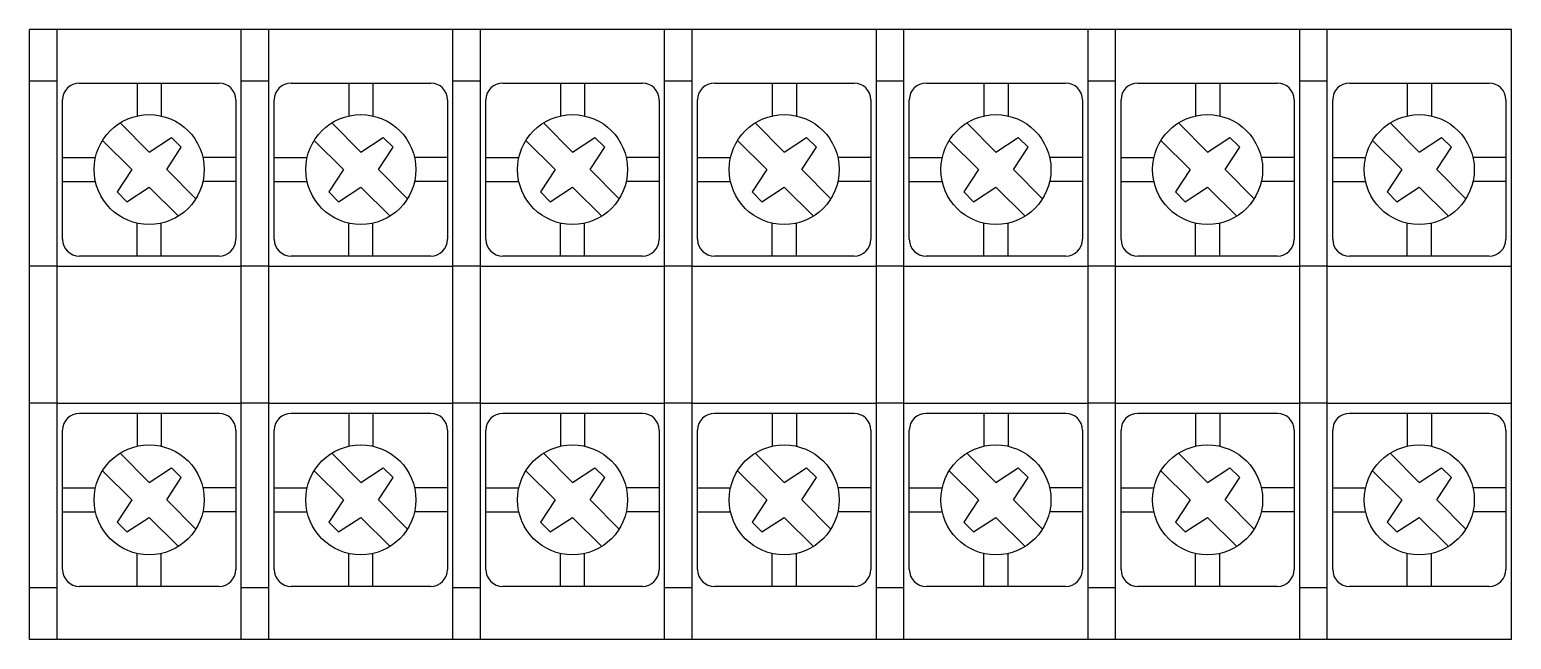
# Model space of a CAD drawing. Header units: millimetres. Extents: x 0 to 53.9, y 0 to 22.2.
import ezdxf

# ---------------------------------------------------------------- set-up
doc = ezdxf.new("R2010")
doc.units = ezdxf.units.MM

# ---------------------------------------------------------------- blocks, each defined once
blk = doc.blocks.new('*U1895')
for p, q in [((12.7, 22.2), (5, 22.2)), ((5, 0), (5, 22.2)), ((6, 0), (6, 22.2)), ((12.7, 0), (12.7, 22.2)), ((12.7, 0), (12.7, 22.2)), ((20.4, 22.2), (12.7, 22.2)), ((13.7, 0), (13.7, 22.2)), ((20.4, 0), (20.4, 22.2)), ((20.4, 0), (20.4, 22.2)), ((28.1, 22.2), (20.4, 22.2)), ((21.4, 0), (21.4, 22.2)), ((28.1, 0), (28.1, 22.2)), ((28.1, 0), (28.1, 22.2)), ((35.8, 22.2), (28.1, 22.2)), ((29.1, 0), (29.1, 22.2)), ((35.8, 0), (35.8, 22.2)), ((35.8, 0), (35.8, 22.2)), ((43.5, 22.2), (35.8, 22.2)), ((36.8, 0), (36.8, 22.2)), ((43.5, 0), (43.5, 22.2)), ((43.5, 0), (43.5, 22.2)), ((51.2, 22.2), (43.5, 22.2)), ((44.5, 0), (44.5, 22.2)), ((51.2, 0), (51.2, 22.2)), ((51.2, 0), (51.2, 22.2)), ((58.9, 22.2), (51.2, 22.2)), ((52.2, 0), (52.2, 22.2)), ((58.9, 0), (58.9, 22.2)), ((6, 20.318), (5, 20.318)), ((13.7, 20.318), (12.7, 20.318)), ((21.4, 20.318), (20.4, 20.318)), ((29.1, 20.318), (28.1, 20.318)), ((36.8, 20.318), (35.8, 20.318)), ((44.5, 20.318), (43.5, 20.318)), ((52.2, 20.318), (51.2, 20.318)), ((6, 13.593), (5, 13.593)), ((6, 13.593), (12.7, 13.593)), ((13.7, 13.593), (12.7, 13.593)), ((13.7, 13.593), (20.4, 13.593)), ((21.4, 13.593), (20.4, 13.593)), ((21.4, 13.593), (28.1, 13.593)), ((29.1, 13.593), (28.1, 13.593)), ((29.1, 13.593), (35.8, 13.593)), ((36.8, 13.593), (35.8, 13.593)), ((36.8, 13.593), (43.5, 13.593)), ((44.5, 13.593), (43.5, 13.593)), ((44.5, 13.593), (51.2, 13.593)), ((52.2, 13.593), (51.2, 13.593)), ((52.2, 13.593), (58.9, 13.593)), ((6, 8.603), (5, 8.603)), ((6, 8.603), (12.7, 8.603)), ((13.7, 8.603), (12.7, 8.603)), ((13.7, 8.603), (20.4, 8.603)), ((21.4, 8.603), (20.4, 8.603)), ((21.4, 8.603), (28.1, 8.603)), ((29.1, 8.603), (28.1, 8.603)), ((29.1, 8.603), (35.8, 8.603)), ((36.8, 8.603), (35.8, 8.603)), ((36.8, 8.603), (43.5, 8.603)), ((44.5, 8.603), (43.5, 8.603)), ((44.5, 8.603), (51.2, 8.603)), ((52.2, 8.603), (51.2, 8.603)), ((52.2, 8.603), (58.9, 8.603)), ((6, 1.883), (5, 1.883)), ((13.7, 1.883), (12.7, 1.883)), ((21.4, 1.883), (20.4, 1.883)), ((29.1, 1.883), (28.1, 1.883)), ((36.8, 1.883), (35.8, 1.883)), ((44.5, 1.883), (43.5, 1.883)), ((52.2, 1.883), (51.2, 1.883)), ((12.7, 0), (5, 0)), ((20.4, 0), (12.7, 0)), ((28.1, 0), (20.4, 0)), ((35.8, 0), (28.1, 0)), ((43.5, 0), (35.8, 0)), ((51.2, 0), (43.5, 0)), ((58.9, 0), (51.2, 0))]:
    blk.add_line(p, q)
at = {"color": 72}
for p, q in [((6.81, 20.254), (11.89, 20.254)), ((8.91, 20.254), (8.91, 19.057)), ((9.79, 20.254), (9.79, 19.057)), ((14.51, 20.254), (19.59, 20.254)), ((16.61, 20.254), (16.61, 19.057)), ((17.49, 20.254), (17.49, 19.057)), ((22.21, 20.254), (27.29, 20.254)), ((24.31, 20.254), (24.31, 19.057)), ((25.19, 20.254), (25.19, 19.057)), ((29.91, 20.254), (34.99, 20.254)), ((32.01, 20.254), (32.01, 19.057)), ((32.89, 20.254), (32.89, 19.057)), ((37.61, 20.254), (42.69, 20.254)), ((39.71, 20.254), (39.71, 19.057)), ((40.59, 20.254), (40.59, 19.057)), ((45.31, 20.254), (50.39, 20.254)), ((47.41, 20.254), (47.41, 19.057)), ((48.29, 20.254), (48.29, 19.057)), ((53.01, 20.254), (58.09, 20.254)), ((55.11, 20.254), (55.11, 19.057)), ((55.99, 20.254), (55.99, 19.057)), ((6.2, 14.565), (6.2, 19.644)), ((12.5, 19.644), (12.5, 14.565)), ((13.9, 14.565), (13.9, 19.644)), ((20.2, 19.644), (20.2, 14.565)), ((21.6, 14.565), (21.6, 19.644)), ((27.9, 19.644), (27.9, 14.565)), ((29.3, 14.565), (29.3, 19.644)), ((35.6, 19.644), (35.6, 14.565)), ((37, 14.565), (37, 19.644)), ((43.3, 19.644), (43.3, 14.565)), ((44.7, 14.565), (44.7, 19.644)), ((51, 19.644), (51, 14.565)), ((52.4, 14.565), (52.4, 19.644)), ((58.7, 19.644), (58.7, 14.565)), ((6.2, 17.544), (7.397, 17.544)), ((12.5, 17.544), (11.303, 17.544)), ((13.9, 17.544), (15.097, 17.544)), ((20.2, 17.544), (19.003, 17.544)), ((21.6, 17.544), (22.797, 17.544)), ((27.9, 17.544), (26.703, 17.544)), ((29.3, 17.544), (30.497, 17.544)), ((35.6, 17.544), (34.403, 17.544)), ((37, 17.544), (38.197, 17.544)), ((43.3, 17.544), (42.103, 17.544)), ((44.7, 17.544), (45.897, 17.544)), ((51, 17.544), (49.803, 17.544)), ((52.4, 17.544), (53.597, 17.544)), ((58.7, 17.544), (57.503, 17.544)), ((6.2, 16.665), (7.397, 16.665)), ((12.5, 16.665), (11.303, 16.665)), ((13.9, 16.665), (15.097, 16.665)), ((20.2, 16.665), (19.003, 16.665)), ((21.6, 16.665), (22.797, 16.665)), ((27.9, 16.665), (26.703, 16.665)), ((29.3, 16.665), (30.497, 16.665)), ((35.6, 16.665), (34.403, 16.665)), ((37, 16.665), (38.197, 16.665)), ((43.3, 16.665), (42.103, 16.665)), ((44.7, 16.665), (45.897, 16.665)), ((51, 16.665), (49.803, 16.665)), ((52.4, 16.665), (53.597, 16.665)), ((58.7, 16.665), (57.503, 16.665)), ((8.91, 13.954), (8.91, 15.151)), ((9.79, 13.954), (9.79, 15.151)), ((16.61, 13.954), (16.61, 15.151)), ((17.49, 13.954), (17.49, 15.151)), ((24.31, 13.954), (24.31, 15.151)), ((25.19, 13.954), (25.19, 15.151)), ((32.01, 13.954), (32.01, 15.151)), ((32.89, 13.954), (32.89, 15.151)), ((39.71, 13.954), (39.71, 15.151)), ((40.59, 13.954), (40.59, 15.151)), ((47.41, 13.954), (47.41, 15.151)), ((48.29, 13.954), (48.29, 15.151)), ((55.11, 13.954), (55.11, 15.151)), ((55.99, 13.954), (55.99, 15.151)), ((11.89, 13.954), (6.81, 13.954)), ((19.59, 13.954), (14.51, 13.954)), ((27.29, 13.954), (22.21, 13.954)), ((34.99, 13.954), (29.91, 13.954)), ((42.69, 13.954), (37.61, 13.954)), ((50.39, 13.954), (45.31, 13.954)), ((58.09, 13.954), (53.01, 13.954)), ((6.81, 8.23), (11.89, 8.23)), ((8.91, 8.23), (8.91, 7.033)), ((9.79, 8.23), (9.79, 7.033)), ((14.51, 8.23), (19.59, 8.23)), ((16.61, 8.23), (16.61, 7.033)), ((17.49, 8.23), (17.49, 7.033)), ((22.21, 8.23), (27.29, 8.23)), ((24.31, 8.23), (24.31, 7.033)), ((25.19, 8.23), (25.19, 7.033)), ((29.91, 8.23), (34.99, 8.23)), ((32.01, 8.23), (32.01, 7.033)), ((32.89, 8.23), (32.89, 7.033)), ((37.61, 8.23), (42.69, 8.23)), ((39.71, 8.23), (39.71, 7.033)), ((40.59, 8.23), (40.59, 7.033)), ((45.31, 8.23), (50.39, 8.23)), ((47.41, 8.23), (47.41, 7.033)), ((48.29, 8.23), (48.29, 7.033)), ((53.01, 8.23), (58.09, 8.23)), ((55.11, 8.23), (55.11, 7.033)), ((55.99, 8.23), (55.99, 7.033)), ((6.2, 2.54), (6.2, 7.619)), ((12.5, 7.619), (12.5, 2.54)), ((13.9, 2.54), (13.9, 7.619)), ((20.2, 7.619), (20.2, 2.54)), ((21.6, 2.54), (21.6, 7.619)), ((27.9, 7.619), (27.9, 2.54)), ((29.3, 2.54), (29.3, 7.619)), ((35.6, 7.619), (35.6, 2.54)), ((37, 2.54), (37, 7.619)), ((43.3, 7.619), (43.3, 2.54)), ((44.7, 2.54), (44.7, 7.619)), ((51, 7.619), (51, 2.54)), ((52.4, 2.54), (52.4, 7.619)), ((58.7, 7.619), (58.7, 2.54)), ((6.2, 5.519), (7.397, 5.519)), ((12.5, 5.519), (11.303, 5.519)), ((13.9, 5.519), (15.097, 5.519)), ((20.2, 5.519), (19.003, 5.519)), ((21.6, 5.519), (22.797, 5.519)), ((27.9, 5.519), (26.703, 5.519)), ((29.3, 5.519), (30.497, 5.519)), ((35.6, 5.519), (34.403, 5.519)), ((37, 5.519), (38.197, 5.519)), ((43.3, 5.519), (42.103, 5.519)), ((44.7, 5.519), (45.897, 5.519)), ((51, 5.519), (49.803, 5.519)), ((52.4, 5.519), (53.597, 5.519)), ((58.7, 5.519), (57.503, 5.519)), ((6.2, 4.64), (7.397, 4.64)), ((12.5, 4.64), (11.303, 4.64)), ((13.9, 4.64), (15.097, 4.64)), ((20.2, 4.64), (19.003, 4.64)), ((21.6, 4.64), (22.797, 4.64)), ((27.9, 4.64), (26.703, 4.64)), ((29.3, 4.64), (30.497, 4.64)), ((35.6, 4.64), (34.403, 4.64)), ((37, 4.64), (38.197, 4.64)), ((43.3, 4.64), (42.103, 4.64)), ((44.7, 4.64), (45.897, 4.64)), ((51, 4.64), (49.803, 4.64)), ((52.4, 4.64), (53.597, 4.64)), ((58.7, 4.64), (57.503, 4.64)), ((8.91, 1.93), (8.91, 3.126)), ((9.79, 1.93), (9.79, 3.126)), ((16.61, 1.93), (16.61, 3.126)), ((17.49, 1.93), (17.49, 3.126)), ((24.31, 1.93), (24.31, 3.126)), ((25.19, 1.93), (25.19, 3.126)), ((32.01, 1.93), (32.01, 3.126)), ((32.89, 1.93), (32.89, 3.126)), ((39.71, 1.93), (39.71, 3.126)), ((40.59, 1.93), (40.59, 3.126)), ((47.41, 1.93), (47.41, 3.126)), ((48.29, 1.93), (48.29, 3.126)), ((55.11, 1.93), (55.11, 3.126)), ((55.99, 1.93), (55.99, 3.126)), ((11.89, 1.93), (6.81, 1.93)), ((19.59, 1.93), (14.51, 1.93)), ((27.29, 1.93), (22.21, 1.93)), ((34.99, 1.93), (29.91, 1.93)), ((42.69, 1.93), (37.61, 1.93)), ((50.39, 1.93), (45.31, 1.93)), ((58.09, 1.93), (53.01, 1.93))]:
    blk.add_line(p, q, dxfattribs=at)
at = {"color": 20, "ltscale": 5}
for p, q in [((9.35, 17.741), (8.289, 18.802)), ((8.289, 18.802), (9.35, 17.741)), ((15.989, 18.802), (17.05, 17.741)), ((17.05, 17.741), (15.989, 18.802)), ((23.689, 18.802), (24.75, 17.741)), ((24.75, 17.741), (23.689, 18.802)), ((31.389, 18.802), (32.45, 17.741)), ((32.45, 17.741), (31.389, 18.802)), ((39.089, 18.802), (40.15, 17.741)), ((40.15, 17.741), (39.089, 18.802)), ((46.789, 18.802), (47.85, 17.741)), ((47.85, 17.741), (46.789, 18.802)), ((54.489, 18.802), (55.55, 17.741)), ((55.55, 17.741), (54.489, 18.802)), ((8.713, 17.104), (7.652, 18.165)), ((9.35, 17.741), (10.164, 18.272)), ((9.987, 17.104), (10.518, 17.918)), ((9.987, 17.104), (10.518, 17.918)), ((10.518, 17.918), (10.164, 18.272)), ((16.413, 17.104), (15.352, 18.165)), ((17.05, 17.741), (17.864, 18.272)), ((17.687, 17.104), (18.218, 17.918)), ((17.687, 17.104), (18.218, 17.918)), ((18.218, 17.918), (17.864, 18.272)), ((24.113, 17.104), (23.052, 18.165)), ((24.75, 17.741), (25.564, 18.272)), ((25.387, 17.104), (25.918, 17.918)), ((25.387, 17.104), (25.918, 17.918)), ((25.918, 17.918), (25.564, 18.272)), ((31.813, 17.104), (30.752, 18.165)), ((32.45, 17.741), (33.264, 18.272)), ((33.087, 17.104), (33.618, 17.918)), ((33.087, 17.104), (33.618, 17.918)), ((33.618, 17.918), (33.264, 18.272)), ((39.513, 17.104), (38.452, 18.165)), ((40.15, 17.741), (40.964, 18.272)), ((40.787, 17.104), (41.318, 17.918)), ((40.787, 17.104), (41.318, 17.918)), ((41.318, 17.918), (40.964, 18.272)), ((47.213, 17.104), (46.152, 18.165)), ((47.85, 17.741), (48.664, 18.272)), ((48.487, 17.104), (49.018, 17.918)), ((48.487, 17.104), (49.018, 17.918)), ((49.018, 17.918), (48.664, 18.272)), ((54.913, 17.104), (53.852, 18.165)), ((55.55, 17.741), (56.364, 18.272)), ((56.187, 17.104), (56.718, 17.918)), ((56.187, 17.104), (56.718, 17.918)), ((56.718, 17.918), (56.364, 18.272)), ((8.713, 17.104), (8.182, 16.29)), ((8.713, 17.104), (8.713, 17.104)), ((9.987, 17.104), (11.045, 16.039)), ((16.413, 17.104), (15.882, 16.29)), ((16.413, 17.104), (16.413, 17.104)), ((17.687, 17.104), (18.745, 16.039)), ((24.113, 17.104), (23.582, 16.29)), ((24.113, 17.104), (24.113, 17.104)), ((25.387, 17.104), (26.445, 16.039)), ((31.813, 17.104), (31.282, 16.29)), ((31.813, 17.104), (31.813, 17.104)), ((33.087, 17.104), (34.145, 16.039)), ((39.513, 17.104), (38.982, 16.29)), ((39.513, 17.104), (39.513, 17.104)), ((40.787, 17.104), (41.845, 16.039)), ((47.213, 17.104), (46.682, 16.29)), ((47.213, 17.104), (47.213, 17.104)), ((48.487, 17.104), (49.545, 16.039)), ((54.913, 17.104), (54.382, 16.29)), ((54.913, 17.104), (54.913, 17.104)), ((56.187, 17.104), (57.245, 16.039)), ((8.182, 16.29), (8.536, 15.936)), ((8.536, 15.936), (9.35, 16.467)), ((9.35, 16.467), (10.411, 15.406)), ((15.882, 16.29), (16.236, 15.936)), ((16.236, 15.936), (17.05, 16.467)), ((17.05, 16.467), (18.111, 15.406)), ((23.582, 16.29), (23.936, 15.936)), ((23.936, 15.936), (24.75, 16.467)), ((24.75, 16.467), (25.811, 15.406)), ((31.282, 16.29), (31.636, 15.936)), ((31.636, 15.936), (32.45, 16.467)), ((32.45, 16.467), (33.511, 15.406)), ((38.982, 16.29), (39.336, 15.936)), ((39.336, 15.936), (40.15, 16.467)), ((40.15, 16.467), (41.211, 15.406)), ((46.682, 16.29), (47.036, 15.936)), ((47.036, 15.936), (47.85, 16.467)), ((47.85, 16.467), (48.911, 15.406)), ((54.382, 16.29), (54.736, 15.936)), ((54.736, 15.936), (55.55, 16.467)), ((55.55, 16.467), (56.611, 15.406)), ((9.35, 5.717), (8.289, 6.778)), ((8.289, 6.777), (9.35, 5.717)), ((17.05, 5.717), (15.989, 6.778)), ((15.989, 6.777), (17.05, 5.717)), ((24.75, 5.717), (23.689, 6.778)), ((23.689, 6.777), (24.75, 5.717)), ((32.45, 5.717), (31.389, 6.778)), ((31.389, 6.777), (32.45, 5.717)), ((40.15, 5.717), (39.089, 6.778)), ((39.089, 6.777), (40.15, 5.717)), ((47.85, 5.717), (46.789, 6.778)), ((46.789, 6.777), (47.85, 5.717)), ((55.55, 5.717), (54.489, 6.778)), ((54.489, 6.777), (55.55, 5.717)), ((8.713, 5.08), (7.652, 6.14)), ((9.35, 5.717), (10.164, 6.248)), ((10.518, 5.894), (10.164, 6.248)), ((16.413, 5.08), (15.352, 6.14)), ((17.05, 5.717), (17.864, 6.248)), ((18.218, 5.894), (17.864, 6.248)), ((24.113, 5.08), (23.052, 6.14)), ((24.75, 5.717), (25.564, 6.248)), ((25.918, 5.894), (25.564, 6.248)), ((31.813, 5.08), (30.752, 6.14)), ((32.45, 5.717), (33.264, 6.248)), ((33.618, 5.894), (33.264, 6.248)), ((39.513, 5.08), (38.452, 6.14)), ((40.15, 5.717), (40.964, 6.248)), ((41.318, 5.894), (40.964, 6.248)), ((47.213, 5.08), (46.152, 6.14)), ((47.85, 5.717), (48.664, 6.248)), ((49.018, 5.894), (48.664, 6.248)), ((54.913, 5.08), (53.852, 6.14)), ((55.55, 5.717), (56.364, 6.248)), ((56.718, 5.894), (56.364, 6.248)), ((9.987, 5.08), (10.518, 5.894)), ((9.987, 5.08), (10.518, 5.894)), ((17.687, 5.08), (18.218, 5.894)), ((17.687, 5.08), (18.218, 5.894)), ((25.387, 5.08), (25.918, 5.894)), ((25.387, 5.08), (25.918, 5.894)), ((33.087, 5.08), (33.618, 5.894)), ((33.087, 5.08), (33.618, 5.894)), ((40.787, 5.08), (41.318, 5.894)), ((40.787, 5.08), (41.318, 5.894)), ((48.487, 5.08), (49.018, 5.894)), ((48.487, 5.08), (49.018, 5.894)), ((56.187, 5.08), (56.718, 5.894)), ((56.187, 5.08), (56.718, 5.894)), ((8.713, 5.08), (8.182, 4.266)), ((8.713, 5.08), (8.713, 5.08)), ((9.987, 5.08), (11.045, 4.015)), ((16.413, 5.08), (15.882, 4.266)), ((16.413, 5.08), (16.413, 5.08)), ((17.687, 5.08), (18.745, 4.015)), ((24.113, 5.08), (23.582, 4.266)), ((24.113, 5.08), (24.113, 5.08)), ((25.387, 5.08), (26.445, 4.015)), ((31.813, 5.08), (31.282, 4.266)), ((31.813, 5.08), (31.813, 5.08)), ((33.087, 5.08), (34.145, 4.015)), ((39.513, 5.08), (38.982, 4.266)), ((39.513, 5.08), (39.513, 5.08)), ((40.787, 5.08), (41.845, 4.015)), ((47.213, 5.08), (46.682, 4.266)), ((47.213, 5.08), (47.213, 5.08)), ((48.487, 5.08), (49.545, 4.015)), ((54.913, 5.08), (54.382, 4.266)), ((54.913, 5.08), (54.913, 5.08)), ((56.187, 5.08), (57.245, 4.015)), ((8.536, 3.912), (9.35, 4.443)), ((9.35, 4.443), (10.411, 3.382)), ((16.236, 3.912), (17.05, 4.443)), ((17.05, 4.443), (18.111, 3.382)), ((23.936, 3.912), (24.75, 4.443)), ((24.75, 4.443), (25.811, 3.382)), ((31.636, 3.912), (32.45, 4.443)), ((32.45, 4.443), (33.511, 3.382)), ((39.336, 3.912), (40.15, 4.443)), ((40.15, 4.443), (41.211, 3.382)), ((47.036, 3.912), (47.85, 4.443)), ((47.85, 4.443), (48.911, 3.382)), ((54.736, 3.912), (55.55, 4.443)), ((55.55, 4.443), (56.611, 3.382)), ((8.182, 4.266), (8.536, 3.912)), ((15.882, 4.266), (16.236, 3.912)), ((23.582, 4.266), (23.936, 3.912)), ((31.282, 4.266), (31.636, 3.912)), ((38.982, 4.266), (39.336, 3.912)), ((46.682, 4.266), (47.036, 3.912)), ((54.382, 4.266), (54.736, 3.912))]:
    blk.add_line(p, q, dxfattribs=at)
for centre in [(9.35, 17.104), (17.05, 17.104), (24.75, 17.104), (32.45, 17.104), (40.15, 17.104), (47.85, 17.104), (55.55, 17.104), (9.35, 5.08), (17.05, 5.08), (24.75, 5.08), (32.45, 5.08), (40.15, 5.08), (47.85, 5.08), (55.55, 5.08)]:
    blk.add_circle(centre, 2.002)
for centre in [(9.35, 17.104), (17.05, 17.104), (24.75, 17.104), (32.45, 17.104), (40.15, 17.104), (47.85, 17.104), (55.55, 17.104), (9.35, 5.08), (17.05, 5.08), (24.75, 5.08), (32.45, 5.08), (40.15, 5.08), (47.85, 5.08), (55.55, 5.08)]:
    blk.add_circle(centre, 2.002, dxfattribs=at)
at = {"color": 72}
for centre, start, end in [((6.81, 19.644), 90, 180), ((11.89, 19.644), 0, 90), ((14.51, 19.644), 90, 180), ((19.59, 19.644), 0, 90), ((22.21, 19.644), 90, 180), ((27.29, 19.644), 0, 90), ((29.91, 19.644), 90, 180), ((34.99, 19.644), 0, 90), ((37.61, 19.644), 90, 180), ((42.69, 19.644), 0, 90), ((45.31, 19.644), 90, 180), ((50.39, 19.644), 0, 90), ((53.01, 19.644), 90, 180), ((58.09, 19.644), 0, 90), ((6.81, 14.565), 180, 270), ((11.89, 14.565), 270, 0), ((14.51, 14.565), 180, 270), ((19.59, 14.565), 270, 0), ((22.21, 14.565), 180, 270), ((27.29, 14.565), 270, 0), ((29.91, 14.565), 180, 270), ((34.99, 14.565), 270, 0), ((37.61, 14.565), 180, 270), ((42.69, 14.565), 270, 0), ((45.31, 14.565), 180, 270), ((50.39, 14.565), 270, 0), ((53.01, 14.565), 180, 270), ((58.09, 14.565), 270, 0), ((6.81, 7.619), 90, 180), ((11.89, 7.619), 0, 90), ((14.51, 7.619), 90, 180), ((19.59, 7.619), 0, 90), ((22.21, 7.619), 90, 180), ((27.29, 7.619), 0, 90), ((29.91, 7.619), 90, 180), ((34.99, 7.619), 0, 90), ((37.61, 7.619), 90, 180), ((42.69, 7.619), 0, 90), ((45.31, 7.619), 90, 180), ((50.39, 7.619), 0, 90), ((53.01, 7.619), 90, 180), ((58.09, 7.619), 0, 90), ((6.81, 2.54), 180, 270), ((11.89, 2.54), 270, 0), ((14.51, 2.54), 180, 270), ((19.59, 2.54), 270, 0), ((22.21, 2.54), 180, 270), ((27.29, 2.54), 270, 0), ((29.91, 2.54), 180, 270), ((34.99, 2.54), 270, 0), ((37.61, 2.54), 180, 270), ((42.69, 2.54), 270, 0), ((45.31, 2.54), 180, 270), ((50.39, 2.54), 270, 0), ((53.01, 2.54), 180, 270), ((58.09, 2.54), 270, 0)]:
    blk.add_arc(centre, 0.61, start, end, dxfattribs=at)

msp = doc.modelspace()

# ---------------------------------------------------------------- block references
msp.add_blockref('*U1895', (-5, 0))

doc.saveas('drawing.dxf')
